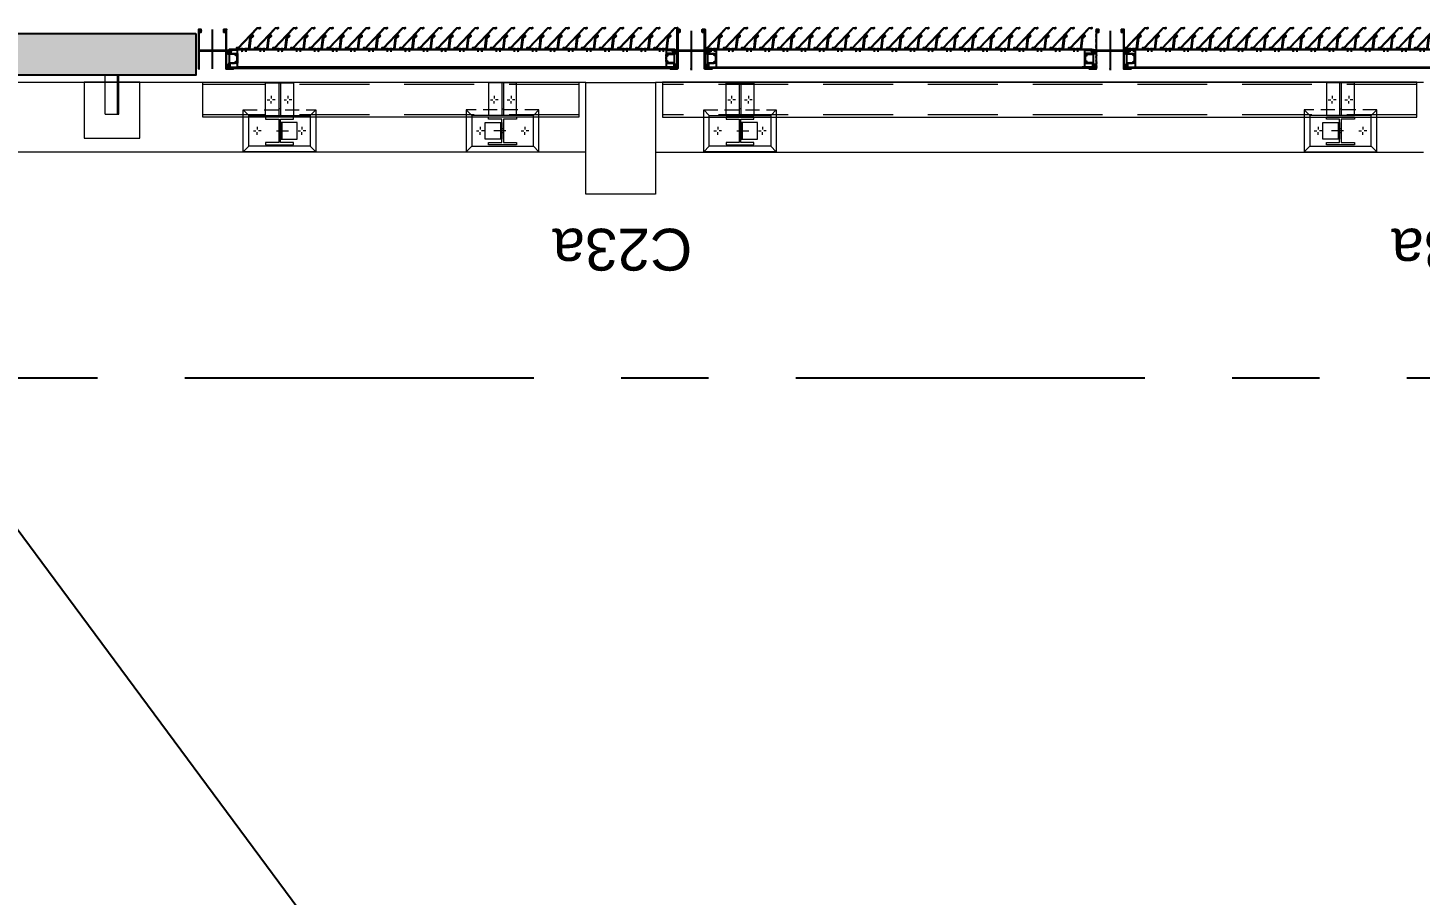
# Model space of a CAD drawing. Header units: millimetres. Extents: x 652937 to 1670132, y 1473552 to 2851037.
# Drawn here: x 767843 to 772828, y 1554859 to 1557965 of the extents above; entities that cross this region are included whole.
import ezdxf
from ezdxf.enums import TextEntityAlignment as Align

# ---------------------------------------------------------------- set-up
doc = ezdxf.new("R2010")
doc.units = ezdxf.units.MM
for name, pattern in [('CENTER', [50.8, 31.75, -6.35, 6.35, -6.35]), ('HIDDEN', [0.375, 0.25, -0.125]), ('TA_GL_005.00000', [13.75, 5, -1.25, 1.25, -1.25, 5]), ('XKITLINE00', [0]), ('XKITLINE02', [4, 2, -2])]:
    doc.linetypes.add(name, pattern=pattern)
for name, color, linetype in [('000 - 0_SYM_DWG_GRID-BUBBLE_MAIN_COLOR_1', 3, 'Continuous'), ('000 - 0_SYM_DWG_GRIDLINE_MAIN_COLOR_251', 251, 'Continuous'), ('000 - CONCRETE_COL_HATCH_', 251, 'Continuous'), ('000 - CONCRETE_COL_WIPEOUT_', 250, 'Continuous'), ('000 - CONCRETE_WALL_MAIN_COLOR_4', 4, 'Continuous'), ('000 - EXISTING_PRECAST_MAIN_COLOR_1', 1, 'Continuous'), ('010 - ASPG_ACCESSORIES_MAIN_COLOR_1', 1, 'Continuous'), ('010 - ASPG_EXTR_MAIN_COLOR_2', 2, 'Continuous'), ('010 - ASPG_FRAMING_CUT_COLOR_4', 4, 'Continuous'), ('010 - ASPG_FRAMING_HATCH_', 251, 'Continuous'), ('010 - ASPG_FRAMING_MAIN_COLOR_2', 2, 'Continuous'), ('010 - ASPG_FRAMING_SUB_COLOR_2', 1, 'Continuous'), ('010 - ASPG_FRAMING_WIPEOUT_', 250, 'Continuous'), ('BOLT & SCREW', 251, 'Continuous'), ('Center Line', 1, 'CENTER'), ('DIM', 1, 'Continuous')]:
    doc.layers.add(name, color=color, linetype=linetype)
for name, color, linetype, plot in [('010 - ASPG_EXTR_DEF_SUB', 250, 'Continuous', False), ('010 - ASPG_FASTERN_DEF_SUB', 250, 'Continuous', False), ('010 - ASPG_FRAMING_DEF_SUB', 250, 'Continuous', False)]:
    doc.layers.add(name, color=color, linetype=linetype, plot=plot)
for name, color, linetype, lineweight in [('12-GRID', 1, 'CENTER', 13), ('A-230-M_FLOOR', 2, 'Continuous', 25), ('A-WALL', 2, 'Continuous', 25), ('Bolt', 7, 'Continuous', 0), ('Part', 2, 'Continuous', 0), ('S-230-A-FLOOR', 2, 'Continuous', 9), ('SCREW', 8, 'Continuous', 5)]:
    doc.layers.add(name, color=color, linetype=linetype, lineweight=lineweight)
doc.styles.add('Arial', font='arial.ttf')
doc.styles.add('TA', font='', dxfattribs={"height": 4.5})
doc.styles.get('TA').set_extended_font_data('Cordia New')
pattern_1 = [(270, (1257419.24324, -520041.6224), (0.65495992507, -1.1344238721), [0.7562825814, -1.5125651628]), (30, (1257419.24324, -520041.6224), (0.65495992936, 1.1344238696), [0.7562825814, -1.5125651628]), (330, (1257419.24324, -520041.6224), (1.30991985442, -2.48e-09), [-1.5125651628, 0.7562825814])]
pattern_2 = [(315, (1257419.4929, -520021.6224), (1.3369313545, 1.3369313545), []), (45, (1257419.4929, -520021.6224), (-1.3369313545, 1.3369313545), [])]
pattern_3 = [(270, (1257419.4425, -520043.9224), (0.65495992507, -1.1344238721), [0.7562825814, -1.5125651628]), (30, (1257419.4425, -520043.9224), (0.65495992936, 1.1344238696), [0.7562825814, -1.5125651628]), (330, (1257419.4425, -520043.9224), (1.30991985442, -2.48e-09), [-1.5125651628, 0.7562825814])]
pattern_4 = [(315, (1257419.1929, -520023.9224), (1.3369313545, 1.3369313545), []), (45, (1257419.1929, -520023.9224), (-1.3369313545, 1.3369313545), [])]

# ---------------------------------------------------------------- blocks, each defined once
blk = doc.blocks.new('opening')
at = {"layer": 'A-230-M_FLOOR', "color": 15, "linetype": 'HIDDEN', "ltscale": 30}
blk.add_line((6.9598, 1.6996), (23.2147, 13.7349), dxfattribs=at)
blk = doc.blocks.new('3')
at = {"layer": 'Bolt', "color": 11, "linetype": 'XKITLINE00', "lineweight": 0}
for p, q in [((-192.89, 31.217), (-192.89, 31.171)), ((-193.448, 30.967), (-193.448, 30.921)), ((-193.448, 30.967), (-193.448, 30.921)), ((-192.96, 31.147), (-192.914, 31.147)), ((-192.89, 31.077), (-192.89, 31.124)), ((-192.82, 31.147), (-192.867, 31.147)), ((-193.518, 30.897), (-193.471, 30.897)), ((-193.518, 30.897), (-193.471, 30.897)), ((-193.448, 30.827), (-193.448, 30.874)), ((-193.448, 30.827), (-193.448, 30.874)), ((-193.448, 30.667), (-193.448, 30.621)), ((-193.448, 30.667), (-193.448, 30.621)), ((-193.378, 30.897), (-193.424, 30.897)), ((-193.378, 30.897), (-193.424, 30.897)), ((-193.518, 30.597), (-193.471, 30.597)), ((-193.518, 30.597), (-193.471, 30.597)), ((-193.448, 30.527), (-193.448, 30.574)), ((-193.448, 30.527), (-193.448, 30.574)), ((-193.378, 30.597), (-193.424, 30.597)), ((-193.378, 30.597), (-193.424, 30.597)), ((-192.89, 30.417), (-192.89, 30.371)), ((-192.96, 30.347), (-192.914, 30.347)), ((-192.89, 30.277), (-192.89, 30.324)), ((-192.82, 30.347), (-192.867, 30.347)), ((-192.89, 20.467), (-192.89, 20.421)), ((-193.448, 20.217), (-193.448, 20.171)), ((-193.448, 20.217), (-193.448, 20.171)), ((-192.96, 20.397), (-192.914, 20.397)), ((-192.89, 20.327), (-192.89, 20.374)), ((-192.82, 20.397), (-192.867, 20.397)), ((-193.518, 20.147), (-193.471, 20.147)), ((-193.518, 20.147), (-193.471, 20.147)), ((-193.448, 20.077), (-193.448, 20.124)), ((-193.448, 20.077), (-193.448, 20.124)), ((-193.378, 20.147), (-193.424, 20.147)), ((-193.378, 20.147), (-193.424, 20.147)), ((-193.518, 19.847), (-193.471, 19.847)), ((-193.518, 19.847), (-193.471, 19.847)), ((-193.448, 19.917), (-193.448, 19.871)), ((-193.448, 19.917), (-193.448, 19.871)), ((-193.448, 19.777), (-193.448, 19.824)), ((-193.448, 19.777), (-193.448, 19.824)), ((-193.378, 19.847), (-193.424, 19.847)), ((-193.378, 19.847), (-193.424, 19.847)), ((-192.96, 19.597), (-192.914, 19.597)), ((-192.89, 19.667), (-192.89, 19.621)), ((-192.89, 19.527), (-192.89, 19.574)), ((-192.82, 19.597), (-192.867, 19.597)), ((-192.89, 16.217), (-192.89, 16.171)), ((-193.448, 15.967), (-193.448, 15.921)), ((-193.448, 15.967), (-193.448, 15.921)), ((-192.96, 16.147), (-192.914, 16.147)), ((-192.89, 16.077), (-192.89, 16.124)), ((-192.82, 16.147), (-192.867, 16.147)), ((-193.518, 15.897), (-193.471, 15.897)), ((-193.518, 15.897), (-193.471, 15.897)), ((-193.448, 15.827), (-193.448, 15.874)), ((-193.448, 15.827), (-193.448, 15.874)), ((-193.378, 15.897), (-193.424, 15.897)), ((-193.378, 15.897), (-193.424, 15.897)), ((-193.518, 15.597), (-193.471, 15.597)), ((-193.518, 15.597), (-193.471, 15.597)), ((-193.448, 15.667), (-193.448, 15.621)), ((-193.448, 15.667), (-193.448, 15.621)), ((-193.448, 15.527), (-193.448, 15.574)), ((-193.448, 15.527), (-193.448, 15.574)), ((-193.378, 15.597), (-193.424, 15.597)), ((-193.378, 15.597), (-193.424, 15.597)), ((-192.96, 15.347), (-192.914, 15.347)), ((-192.89, 15.417), (-192.89, 15.371)), ((-192.89, 15.277), (-192.89, 15.324)), ((-192.82, 15.347), (-192.867, 15.347)), ((-192.89, 12.224), (-192.89, 12.177)), ((-193.448, 11.974), (-193.448, 11.927)), ((-193.448, 11.974), (-193.448, 11.927)), ((-192.96, 12.154), (-192.914, 12.154)), ((-192.89, 12.084), (-192.89, 12.13)), ((-192.82, 12.154), (-192.867, 12.154)), ((-193.518, 11.904), (-193.471, 11.904)), ((-193.518, 11.904), (-193.471, 11.904)), ((-193.448, 11.834), (-193.448, 11.88)), ((-193.448, 11.834), (-193.448, 11.88)), ((-193.378, 11.904), (-193.424, 11.904)), ((-193.378, 11.904), (-193.424, 11.904)), ((-193.518, 11.604), (-193.471, 11.604)), ((-193.518, 11.604), (-193.471, 11.604)), ((-193.448, 11.674), (-193.448, 11.627)), ((-193.448, 11.674), (-193.448, 11.627)), ((-193.448, 11.534), (-193.448, 11.58)), ((-193.448, 11.534), (-193.448, 11.58)), ((-193.378, 11.604), (-193.424, 11.604)), ((-193.378, 11.604), (-193.424, 11.604)), ((-192.96, 11.354), (-192.914, 11.354)), ((-192.89, 11.424), (-192.89, 11.377)), ((-192.89, 11.284), (-192.89, 11.33)), ((-192.82, 11.354), (-192.867, 11.354))]:
    blk.add_line(p, q, dxfattribs=at)
at = {"layer": 'Bolt', "color": 11, "linetype": 'XKITLINE02', "lineweight": 0}
for p, q in [((-192.988, 30.732), (-192.988, 30.707)), ((-192.925, 30.762), (-192.925, 30.732)), ((-192.89, 30.802), (-192.89, 30.587)), ((-192.855, 30.762), (-192.855, 30.732)), ((-192.793, 30.732), (-192.793, 30.707)), ((-192.988, 20.012), (-192.988, 20.037)), ((-192.925, 19.982), (-192.925, 20.012)), ((-192.89, 19.943), (-192.89, 20.157)), ((-192.855, 19.982), (-192.855, 20.012)), ((-192.793, 20.012), (-192.793, 20.037)), ((-192.988, 15.732), (-192.988, 15.707)), ((-192.925, 15.762), (-192.925, 15.732)), ((-192.89, 15.802), (-192.89, 15.587)), ((-192.855, 15.762), (-192.855, 15.732)), ((-192.793, 15.732), (-192.793, 15.707)), ((-192.988, 11.769), (-192.988, 11.794)), ((-192.925, 11.739), (-192.925, 11.769)), ((-192.89, 11.699), (-192.89, 11.914)), ((-192.855, 11.739), (-192.855, 11.769)), ((-192.793, 11.769), (-192.793, 11.794))]:
    blk.add_line(p, q, dxfattribs=at)
at = {"layer": 'Part', "color": 251, "linetype": 'HIDDEN', "lineweight": 0, "ltscale": 5}
for p, q in [((-193.722, 32.112), (-193.721, 18.612)), ((-193.177, 32.112), (-193.176, 18.612)), ((-193.722, 17.112), (-193.721, 10.379)), ((-193.177, 17.112), (-193.176, 10.379))]:
    blk.add_line(p, q, dxfattribs=at)
at = {"layer": 'Part', "color": 2, "linetype": 'HIDDEN', "lineweight": 0}
for p, q in [((-193.165, 31.297), (-193.265, 31.397)), ((-193.265, 30.097), (-193.165, 30.197)), ((-193.265, 20.647), (-193.165, 20.547)), ((-193.165, 19.447), (-193.265, 19.347)), ((-193.165, 16.297), (-193.265, 16.397)), ((-193.265, 15.097), (-193.165, 15.197)), ((-193.265, 12.404), (-193.165, 12.304)), ((-193.165, 11.204), (-193.265, 11.104))]:
    blk.add_line(p, q, dxfattribs=at)
at = {"layer": 'Part', "color": 2, "lineweight": 0}
for p, q in [((-192.515, 31.397), (-192.615, 31.297)), ((-193.04, 30.707), (-192.74, 30.707)), ((-192.615, 30.197), (-192.515, 30.097)), ((-192.615, 20.547), (-192.515, 20.647)), ((-193.04, 20.037), (-192.74, 20.037)), ((-192.515, 19.347), (-192.615, 19.447)), ((-192.515, 16.397), (-192.615, 16.297)), ((-193.04, 15.707), (-192.74, 15.707)), ((-192.615, 15.197), (-192.515, 15.097)), ((-192.615, 12.304), (-192.515, 12.404)), ((-193.04, 11.794), (-192.74, 11.794)), ((-192.515, 11.104), (-192.615, 11.204))]:
    blk.add_line(p, q, dxfattribs=at)
at = {"layer": 'Part', "color": 2, "linetype": 'XKITLINE02', "lineweight": 0}
for p, q in [((-193.748, 30.762), (-193.165, 30.762)), ((-193.748, 30.732), (-193.165, 30.732)), ((-193.748, 20.012), (-193.165, 20.012)), ((-193.748, 19.982), (-193.165, 19.982)), ((-193.748, 15.762), (-193.165, 15.762)), ((-193.748, 15.732), (-193.165, 15.732)), ((-193.748, 11.769), (-193.165, 11.769)), ((-193.748, 11.739), (-193.165, 11.739))]:
    blk.add_line(p, q, dxfattribs=at)
at = {"layer": 'Part', "color": 11, "linetype": 'XKITLINE02', "lineweight": 0}
for p, q in [((-193.283, 30.732), (-193.283, 30.762)), ((-193.04, 30.732), (-192.74, 30.732)), ((-193.283, 20.012), (-193.283, 19.982)), ((-193.04, 20.012), (-192.74, 20.012)), ((-193.283, 15.732), (-193.283, 15.762)), ((-193.04, 15.732), (-192.74, 15.732)), ((-193.283, 11.769), (-193.283, 11.739)), ((-193.04, 11.769), (-192.74, 11.769))]:
    blk.add_line(p, q, dxfattribs=at)
at = {"layer": 'Part', "color": 4, "lineweight": 0}
for points in [[(-193.136, 18.612), (-193.137, 32.112), (-193.762, 32.112), (-193.761, 18.612)], [(-193.761, 10.379), (-193.762, 17.112), (-193.137, 17.112), (-193.136, 10.379)]]:
    blk.add_lwpolyline(points, close=True, dxfattribs=at)
at = {"layer": 'Part', "color": 2, "linetype": 'HIDDEN', "lineweight": 0}
for points in [[(-193.137, 31.397), (-193.265, 31.397), (-193.265, 30.097), (-193.137, 30.097)], [(-193.137, 19.347), (-193.265, 19.347), (-193.265, 20.647), (-193.137, 20.647)], [(-193.137, 16.397), (-193.265, 16.397), (-193.265, 15.097), (-193.137, 15.097)], [(-193.137, 11.104), (-193.265, 11.104), (-193.265, 12.404), (-193.137, 12.404)]]:
    blk.add_lwpolyline(points, dxfattribs=at)
at = {"layer": 'Part', "color": 2, "lineweight": 0}
for points in [[(-193.165, 31.297), (-193.165, 30.197), (-192.615, 30.197), (-192.615, 31.297)], [(-192.68, 30.497), (-192.68, 30.732), (-193.1, 30.732), (-193.1, 30.497), (-193.14, 30.497), (-193.14, 30.997), (-193.1, 30.997), (-193.1, 30.762), (-192.68, 30.762), (-192.68, 30.997), (-192.64, 30.997), (-192.64, 30.497)], [(-193.165, 19.447), (-193.165, 20.547), (-192.615, 20.547), (-192.615, 19.447)], [(-192.68, 20.247), (-192.68, 20.012), (-193.1, 20.012), (-193.1, 20.247), (-193.14, 20.247), (-193.14, 19.747), (-193.1, 19.747), (-193.1, 19.982), (-192.68, 19.982), (-192.68, 19.747), (-192.64, 19.747), (-192.64, 20.247)], [(-193.165, 16.297), (-193.165, 15.197), (-192.615, 15.197), (-192.615, 16.297)], [(-192.68, 15.497), (-192.68, 15.732), (-193.1, 15.732), (-193.1, 15.497), (-193.14, 15.497), (-193.14, 15.997), (-193.1, 15.997), (-193.1, 15.762), (-192.68, 15.762), (-192.68, 15.997), (-192.64, 15.997), (-192.64, 15.497)], [(-193.165, 11.204), (-193.165, 12.304), (-192.615, 12.304), (-192.615, 11.204)], [(-192.68, 12.004), (-192.68, 11.769), (-193.1, 11.769), (-193.1, 12.004), (-193.14, 12.004), (-193.14, 11.504), (-193.1, 11.504), (-193.1, 11.739), (-192.68, 11.739), (-192.68, 11.504), (-192.64, 11.504), (-192.64, 12.004)]]:
    blk.add_lwpolyline(points, close=True, dxfattribs=at)
for points in [[(-193.137, 30.097), (-192.515, 30.097), (-192.515, 31.397), (-193.137, 31.397)], [(-192.74, 30.732), (-192.74, 30.432), (-193.04, 30.432), (-193.04, 30.732)], [(-193.137, 20.647), (-192.515, 20.647), (-192.515, 19.347), (-193.137, 19.347)], [(-192.74, 20.012), (-192.74, 20.312), (-193.04, 20.312), (-193.04, 20.012)], [(-193.137, 15.097), (-192.515, 15.097), (-192.515, 16.397), (-193.137, 16.397)], [(-192.74, 15.732), (-192.74, 15.432), (-193.04, 15.432), (-193.04, 15.732)], [(-193.137, 12.404), (-192.515, 12.404), (-192.515, 11.104), (-193.137, 11.104)], [(-192.74, 11.769), (-192.74, 12.069), (-193.04, 12.069), (-193.04, 11.769)]]:
    blk.add_lwpolyline(points, dxfattribs=at)
at = {"layer": 'Part', "color": 2, "linetype": 'XKITLINE02', "lineweight": 0}
for points in [[(-193.165, 30.997), (-193.748, 30.997), (-193.748, 30.497), (-193.165, 30.497)], [(-193.165, 19.747), (-193.748, 19.747), (-193.748, 20.247), (-193.165, 20.247)], [(-193.165, 15.997), (-193.748, 15.997), (-193.748, 15.497), (-193.165, 15.497)], [(-193.165, 11.504), (-193.748, 11.504), (-193.748, 12.004), (-193.165, 12.004)]]:
    blk.add_lwpolyline(points, dxfattribs=at)
blk = doc.blocks.new('*U9152')
at = {"layer": '000 - 0_SYM_DWG_GRIDLINE_MAIN_COLOR_251', "linetype": 'ByBlock', "ltscale": 5}
blk.add_line((30, 0), (-526.696, 0), dxfattribs=at)
at = {"style": 'TA', "flags": 1}
blk.add_attdef('LOCATION', (6, -6), '', height=4.5, rotation=270, dxfattribs=at)
at = {"layer": '000 - 0_SYM_DWG_GRID-BUBBLE_MAIN_COLOR_1', "style": 'Arial'}
blk.add_attdef('GRID-HEAD', text='', height=4, rotation=270, dxfattribs=at).set_placement((98.128, 0), align=Align.MIDDLE_CENTER)
blk = doc.blocks.new('W-1-PP18-ST_ENT3_REV02_20260413-040446_PP18_ENT_3_Y_DIMS')
at = {"layer": '000 - 0_SYM_DWG_GRIDLINE_MAIN_COLOR_251', "linetype": 'TA_GL_005.00000', "xscale": 50.00000000000004, "yscale": 50.00000000000004, "zscale": 50.00000000000004, "rotation": 180}
blk.add_blockref('*U9152', (-4084.8, -14640), dxfattribs=at)
blk = doc.blocks.new('*U8395')
blk.add_wipeout([(740, 75), (740, -75), (-740, -75), (-740, 75)]).dxf.layer = '000 - CONCRETE_COL_WIPEOUT_'
at = {"layer": '000 - CONCRETE_COL_HATCH_'}
h = blk.add_hatch(dxfattribs=at)
h.set_pattern_fill('AR-CONC', color=256, scale=0.05, style=0)
h.paths.add_polyline_path([(-740, -75), (-740, 75), (740, 75), (740, -75)])
at = {"layer": '000 - CONCRETE_WALL_MAIN_COLOR_4'}
blk.add_lwpolyline([(-740, -75), (-740, 75), (740, 75), (740, -75), (-740, -75)], close=True, dxfattribs=at)
blk = doc.blocks.new('W-1-PP18-ST_ENT3_REV02_20260413-050421_PP18_ENT3_MAIN_PLAN')
at = {"layer": '000 - EXISTING_PRECAST_MAIN_COLOR_1', "linetype": 'HIDDEN', "lineweight": 0, "ltscale": 8}
for p, q in [((6963.7, -15500), (6763.7, -15500)), ((6763.7, -15500), (6763.7, -15700)), ((6963.7, -15700), (6963.7, -15500)), ((6888.7, -15585), (6838.7, -15585)), ((6838.7, -15585), (6838.7, -15725)), ((6843.7, -15585), (6843.7, -15725)), ((6888.7, -15585), (6888.7, -15725)), ((6763.7, -15700), (6963.7, -15700)), ((6763.7, -15735), (6763.7, -15725)), ((6763.7, -15725), (6963.7, -15725)), ((6763.7, -15735), (6963.7, -15735)), ((6888.7, -15725), (6838.7, -15725)), ((6963.7, -15735), (6963.7, -15725))]:
    blk.add_line(p, q, dxfattribs=at)
at = {"layer": 'A-WALL', "color": 2, "lineweight": 13}
for points in [[(4917.4, -15450), (2167.2, -15450)], [(5167.1, -15449.9), (8202.6, -15449.1)]]:
    blk.add_lwpolyline(points, dxfattribs=at)
at = {"layer": 'A-WALL', "color": 253, "linetype": 'HIDDEN', "lineweight": 13, "ltscale": 8}
for points in [[(4917.4, -15700), (2167.4, -15700)], [(8202.5, -15699.9), (5167.4, -15700)]]:
    blk.add_lwpolyline(points, dxfattribs=at)
at = {"layer": 'Part', "color": 11, "linetype": 'HIDDEN', "lineweight": 0, "ltscale": 8}
blk.add_lwpolyline([(8043.7, -15875), (6563.7, -15875), (6563.7, -15725), (8043.7, -15725)], close=True, dxfattribs=at)
at = {"layer": 'S-230-A-FLOOR', "color": 5}
blk.add_lwpolyline([(4917.4, -15698.7), (4917.3, -15298.7), (5167.3, -15298.7), (5167.4, -15698.7)], close=True, dxfattribs=at)
at = {"color": 6}
blk.add_blockref('W-1-PP18-ST_ENT3_REV02_20260413-040446_PP18_ENT_3_Y_DIMS', (0, 0), dxfattribs=at)
at = {"color": 4, "xscale": 1000, "yscale": 1000, "zscale": 1000, "rotation": 90.00830806532032}
blk.add_blockref('opening', (9903.2, -22408.6), dxfattribs=at)
blk.add_blockref('*U8395', (7303.7, -15800))
at = {"layer": 'DIM', "color": 3, "char_height": 150, "attachment_point": 5, "rotation": 0.0083, "style": 'Arial', "bg_fill": 3, "box_fill_scale": 1.1, "bg_fill_color": 256, "bg_fill_true_color": 13158600, "bg_fill_transparency": 0}
for insert in [(2032.7, -15101.4), (5036.3, -15101.4)]:
    blk.add_mtext('\\A1;C23a', dxfattribs=dict(at, insert=insert))
at = {"xscale": 200.000000000001, "yscale": 200.000000000001, "zscale": 200.000000000001, "rotation": 90}
blk.add_blockref('3', (8614.4, 23052.3), dxfattribs=at)
blk = doc.blocks.new('*U9351')
at = {"layer": '12-GRID', "color": 8, "linetype": 'CENTER'}
for p, q in [((0, -6.2), (0, 2.2)), ((-4.2, -2), (4.2, -2))]:
    blk.add_line(p, q, dxfattribs=at)
at = {"layer": 'BOLT & SCREW'}
for p, q in [((-0.6, -1.8), (-1.8, -1.6)), ((-0.6, -2.2), (-1.8, -2.4)), ((-0.5, -1.8), (-0.9, -1.6)), ((-0.5, -2.2), (-0.9, -2.4)), ((-0.2, -1.4), (-0.4, -0.2)), ((-0.2, -1.5), (-0.4, -1.1)), ((-0.2, -2.5), (-0.4, -2.9)), ((-0.2, -2.6), (-0.4, -3.8)), ((0.2, -1.4), (0.4, -0.2)), ((0.2, -1.5), (0.4, -1.1)), ((0.4, -2.9), (0.2, -2.5)), ((0.2, -2.6), (0.4, -3.8)), ((0.5, -1.8), (0.9, -1.6)), ((0.5, -2.2), (0.9, -2.4)), ((0.6, -1.8), (1.8, -1.6)), ((0.6, -2.2), (1.8, -2.4))]:
    blk.add_line(p, q, dxfattribs=at)
for points in [[(-1.8, -1.6), (-0.9, -1.6, 0.414214), (-0.4, -1.1), (-0.4, -0.2), (0.4, -0.2), (0.4, -1.1, 0.414214), (0.9, -1.6), (1.8, -1.6), (1.8, -2.4), (0.9, -2.4, 0.414214), (0.4, -2.9), (0.4, -3.8), (-0.4, -3.8), (-0.4, -2.9, 0.414214), (-0.9, -2.4), (-1.8, -2.4)], [(0.2, -2.5, -0.414214), (0.5, -2.2), (0.6, -2.2), (0.6, -1.8), (0.5, -1.8, -0.414214), (0.2, -1.5), (0.2, -1.4), (-0.2, -1.4), (-0.2, -1.5, -0.414214), (-0.5, -1.8), (-0.6, -1.8), (-0.6, -2.2), (-0.5, -2.2, -0.414214), (-0.2, -2.5), (-0.2, -2.6), (0.2, -2.6)]]:
    blk.add_lwpolyline(points, format="xyb", close=True, dxfattribs=at)
blk.add_circle((0, -2), 3.5, dxfattribs=at)
blk = doc.blocks.new('000_ASPG_TYP_FILES_20260218-010703_FRAME_EXTR_')
at = {"layer": '010 - ASPG_FRAMING_HATCH_'}
h = blk.add_hatch(dxfattribs=at)
h.set_pattern_fill('ANSI32', color=256, scale=0.1, angle=180)
edge = h.paths.add_edge_path()
edge.add_line((2, 16), (2, 2))
edge.add_line((2, 2), (39.7, 2))
edge.add_arc((39.7, 1.7), 0.3, 0, 90, ccw=False)
edge.add_line((40, 1.7), (40, 0.3))
edge.add_arc((39.7, 0.3), 0.3, -90, 0, ccw=False)
edge.add_line((39.7, 0), (0.3, 0))
edge.add_arc((0.3, 0.3), 0.3, 180, 270, ccw=False)
edge.add_line((0, 0.3), (0, 17.7))
edge.add_arc((0.3, 17.7), 0.3, 90, 180, ccw=False)
edge.add_line((0.3, 18), (22.6, 18))
edge.add_arc((22.6, 18.5), 0.5, 270, 380.2095)
edge.add_arc((26.2, 19.8), 3.35, 182.0638, 200.2095, ccw=False)
edge.add_arc((23.6, 19.7), 0.76, 2.0638, 182.0638, ccw=False)
edge.add_arc((26.2, 19.8), 1.83, 182.0638, 447.9362)
edge.add_arc((26.3, 22.4), 0.76, 87.9362, 267.9362, ccw=False)
edge.add_arc((26.2, 19.8), 3.35, 69.7905, 87.9362, ccw=False)
edge.add_arc((27.5, 23.4), 0.5, 249.7905, 360)
edge.add_line((28, 23.4), (28, 26.7))
edge.add_line((28, 26.7), (28.5, 27.2))
edge.add_line((28.5, 27.2), (28, 27.7))
edge.add_line((28, 27.7), (28, 38.6))
edge.add_line((28, 38.6), (28.5, 39.1))
edge.add_line((28.5, 39.1), (28, 39.6))
edge.add_line((28, 39.6), (28, 42.9))
edge.add_arc((27.5, 42.9), 0.5, 0, 110.2095)
edge.add_arc((26.2, 46.5), 3.35, 272.0638, 290.2095, ccw=False)
edge.add_arc((26.3, 43.9), 0.76, 92.0638, 272.0638, ccw=False)
edge.add_arc((26.2, 46.5), 1.83, 272.0638, 537.9362)
edge.add_arc((23.6, 46.6), 0.76, 177.9362, 357.9362, ccw=False)
edge.add_arc((26.2, 46.5), 3.35, 159.7905, 177.9362, ccw=False)
edge.add_arc((22.6, 47.8), 0.5, 339.7905, 450)
edge.add_line((22.6, 48.3), (0.3, 48.3))
edge.add_arc((0.3, 48.6), 0.3, 180, 270, ccw=False)
edge.add_line((0, 48.6), (0, 60))
edge.add_arc((0.3, 60), 0.3, 90, 180, ccw=False)
edge.add_line((0.3, 60.3), (5, 60.3))
edge.add_line((5, 60.3), (5, 65))
edge.add_arc((5.3, 65), 0.3, 90, 180, ccw=False)
edge.add_line((5.3, 65.3), (30, 65.3))
edge.add_line((30, 65.3), (30, 63.6))
edge.add_arc((29.7, 63.6), 0.3, -90, 0, ccw=False)
edge.add_line((29.7, 63.3), (7.3, 63.3))
edge.add_arc((7.3, 63), 0.3, 90, 180)
edge.add_line((7, 63), (7, 58.3))
edge.add_line((7, 58.3), (2.3, 58.3))
edge.add_arc((2.3, 58), 0.3, 90, 180)
edge.add_line((2, 58), (2, 50.6))
edge.add_arc((2.3, 50.6), 0.3, 180, 270)
edge.add_line((2.3, 50.3), (29.7, 50.3))
edge.add_arc((29.7, 50), 0.3, 0, 90, ccw=False)
edge.add_line((30, 50), (30, 26.7))
edge.add_line((30, 26.7), (30, 16.3))
edge.add_arc((29.7, 16.3), 0.3, -90, 0, ccw=False)
edge.add_line((29.7, 16), (2, 16))
at = {"layer": '010 - ASPG_FRAMING_CUT_COLOR_4'}
blk.add_lwpolyline([(2, 16), (2, 2), (39.7, 2, -0.414214), (40, 1.7), (40, 0.3, -0.414214), (39.7, 0), (0.3, 0, -0.414214), (0, 0.3), (0, 17.7, -0.414214), (0.3, 18), (22.6, 18, 0.52173), (23, 18.7, -0.079342), (22.8, 19.7, -1), (24.3, 19.8, 2.296346), (26.2, 21.7, -1), (26.3, 23.2, -0.079342), (27.3, 23, 0.52173), (28, 23.4), (28, 26.7), (28.5, 27.2), (28, 27.7), (28, 38.6), (28.5, 39.1), (28, 39.6), (28, 42.9, 0.52173), (27.3, 43.3, -0.079342), (26.3, 43.1, -1), (26.2, 44.6, 2.296346), (24.3, 46.5, -1), (22.8, 46.6, -0.079342), (23, 47.6, 0.52173), (22.6, 48.3), (0.3, 48.3, -0.414214), (0, 48.6), (0, 60, -0.414214), (0.3, 60.3), (5, 60.3), (5, 65, -0.414214), (5.3, 65.3), (30, 65.3), (30, 63.6, -0.414214), (29.7, 63.3), (7.3, 63.3, 0.414214), (7, 63), (7, 58.3), (2.3, 58.3, 0.414214), (2, 58), (2, 50.6, 0.414214), (2.3, 50.3), (29.7, 50.3, -0.414214), (30, 50), (30, 26.7), (30, 16.3, -0.414214), (29.7, 16)], format="xyb", close=True, dxfattribs=at)
for p in [(26.2, 48.5), (26.2, 21.8)]:
    blk.add_blockref('*U9351', p)
blk = doc.blocks.new('*U9353')
at = {"layer": '010 - ASPG_FRAMING_HATCH_', "transparency": 33554585}
h = blk.add_hatch(dxfattribs=at)
h.set_pattern_fill('ANSI32', color=256, scale=0.25)
edge = h.paths.add_edge_path()
edge.add_line((2, -50), (2, -75))
edge.add_line((2, -75), (0, -75))
edge.add_line((0, -75), (0, -49))
edge.add_arc((1, -49), 1, 90, 180, ccw=False)
edge.add_line((1, -48), (63, -48))
edge.add_arc((63, -47), 1, 270, 360)
edge.add_line((64, -47), (64, 47))
edge.add_arc((63, 47), 1, 0, 90)
edge.add_line((63, 48), (1, 48))
edge.add_arc((1, 49), 1, 180, 270, ccw=False)
edge.add_line((0, 49), (0, 75))
edge.add_line((0, 75), (2, 75))
edge.add_line((2, 75), (2, 50))
edge.add_line((2, 50), (141, 50))
edge.add_line((141, 50), (141, 41))
edge.add_arc((140, 41), 1, 270, 360, ccw=False)
edge.add_line((140, 40), (132, 40))
edge.add_arc((132, 41), 1, 180, 270, ccw=False)
edge.add_line((131, 41), (131, 47))
edge.add_arc((130, 47), 1, 0, 90)
edge.add_line((130, 48), (67, 48))
edge.add_arc((67, 47), 1, 90, 180)
edge.add_line((66, 47), (66, -47))
edge.add_arc((67, -47), 1, 180, 270)
edge.add_line((67, -48), (130, -48))
edge.add_arc((130, -47), 1, 270, 360)
edge.add_line((131, -47), (131, -41))
edge.add_arc((132, -41), 1, 90, 180, ccw=False)
edge.add_line((132, -40), (140, -40))
edge.add_arc((140, -41), 1, 0, 90, ccw=False)
edge.add_line((141, -41), (141, -50))
edge.add_line((141, -50), (2, -50))
h.paths.add_polyline_path([(139, 48), (139, 42), (133, 42), (133, 48)], flags=16)
h.paths.add_polyline_path([(139, -48), (139, -42), (133, -42), (133, -48)], flags=16)
at = {"layer": '010 - ASPG_FRAMING_HATCH_'}
h = blk.add_hatch(dxfattribs=at)
h.set_pattern_fill('ANSI37', color=256, scale=0.595498, angle=-90)
h.set_pattern_definition(pattern_4)
edge = h.paths.add_edge_path()
edge.add_ellipse((11.5, 55), major_axis=(0, -5), ratio=0.644482, start_angle=180, end_angle=360, ccw=False)
edge.add_line((11.5, 60), (2, 60))
edge.add_arc((-7.9, 55), 11.1, -26.7963, 26.7963, ccw=False)
edge.add_line((2, 50), (11.5, 50))
h = blk.add_hatch(dxfattribs=at)
h.set_pattern_fill('HONEY', color=256, scale=0.238199, angle=-90)
h.set_pattern_definition(pattern_3)
edge = h.paths.add_edge_path()
edge.add_ellipse((11.8, 55), major_axis=(0, -5), ratio=0.644482, start_angle=0, end_angle=360, ccw=False)
h = blk.add_hatch(dxfattribs=at)
h.set_pattern_fill('HONEY', color=256, scale=0.238199, angle=-90)
h.set_pattern_definition(pattern_1)
edge = h.paths.add_edge_path()
edge.add_ellipse((57.5, 55), major_axis=(0, -5), ratio=0.644482, start_angle=0, end_angle=360)
h = blk.add_hatch(dxfattribs=at)
h.set_pattern_fill('ANSI37', color=256, scale=0.595498, angle=-90)
h.set_pattern_definition(pattern_2)
edge = h.paths.add_edge_path()
edge.add_ellipse((57.8, 55), major_axis=(0, -5), ratio=0.644482, start_angle=0, end_angle=180)
edge.add_line((57.8, 60), (62, 60))
edge.add_arc((62, 60.3), 0.3, -90, 0)
edge.add_line((62.3, 60.3), (62.3, 61))
edge.add_line((62.3, 61), (61.8, 61.5))
edge.add_line((61.8, 61.5), (62.3, 62))
edge.add_line((62.3, 62), (61.8, 62.5))
edge.add_line((61.8, 62.5), (62.3, 63))
edge.add_line((62.3, 63), (61.8, 63.5))
edge.add_line((61.8, 63.5), (62.3, 64))
edge.add_line((62.3, 64), (62.3, 65))
edge.add_line((62.3, 65), (63.3, 65))
edge.add_line((63.3, 65), (63.8, 65.5))
edge.add_line((63.8, 65.5), (64.3, 65))
edge.add_line((64.3, 65), (64.8, 65.5))
edge.add_line((64.8, 65.5), (65.3, 65))
edge.add_line((65.3, 65), (65.8, 65.5))
edge.add_line((65.8, 65.5), (66.3, 65))
edge.add_line((66.3, 65), (67, 65))
edge.add_arc((67, 65.3), 0.3, -90, 0)
edge.add_line((67.3, 65.3), (67.3, 60))
edge.add_arc((77.2, 55), 11.1, 153.2037, 206.7963)
edge.add_line((67.3, 50), (57.8, 50))
h = blk.add_hatch(dxfattribs=at)
h.set_pattern_fill('ANSI37', color=256, scale=0.595498, angle=-90)
h.set_pattern_definition(pattern_4)
edge = h.paths.add_edge_path()
edge.add_ellipse((11.5, -55), major_axis=(0, 5), ratio=0.644482, start_angle=0, end_angle=180)
edge.add_line((11.5, -60), (2, -60))
edge.add_arc((-7.9, -55), 11.1, 333.2037, 386.7963)
edge.add_line((2, -50), (11.5, -50))
h = blk.add_hatch(dxfattribs=at)
h.set_pattern_fill('HONEY', color=256, scale=0.238199, angle=-90)
h.set_pattern_definition(pattern_3)
edge = h.paths.add_edge_path()
edge.add_ellipse((11.8, -55), major_axis=(0, 5), ratio=0.644482, start_angle=0, end_angle=360)
h = blk.add_hatch(dxfattribs=at)
h.set_pattern_fill('HONEY', color=256, scale=0.238199, angle=-90)
h.set_pattern_definition(pattern_1)
edge = h.paths.add_edge_path()
edge.add_ellipse((57.5, -55), major_axis=(0, 5), ratio=0.644482, start_angle=0, end_angle=360, ccw=False)
h = blk.add_hatch(dxfattribs=at)
h.set_pattern_fill('ANSI37', color=256, scale=0.595498, angle=-90)
h.set_pattern_definition(pattern_2)
edge = h.paths.add_edge_path()
edge.add_ellipse((57.8, -55), major_axis=(0, 5), ratio=0.644482, start_angle=180, end_angle=360, ccw=False)
edge.add_line((57.8, -60), (62, -60))
edge.add_arc((62, -60.3), 0.3, 360, 450, ccw=False)
edge.add_line((62.3, -60.3), (62.3, -61))
edge.add_line((62.3, -61), (61.8, -61.5))
edge.add_line((61.8, -61.5), (62.3, -62))
edge.add_line((62.3, -62), (61.8, -62.5))
edge.add_line((61.8, -62.5), (62.3, -63))
edge.add_line((62.3, -63), (61.8, -63.5))
edge.add_line((61.8, -63.5), (62.3, -64))
edge.add_line((62.3, -64), (62.3, -65))
edge.add_line((62.3, -65), (63.3, -65))
edge.add_line((63.3, -65), (63.8, -65.5))
edge.add_line((63.8, -65.5), (64.3, -65))
edge.add_line((64.3, -65), (64.8, -65.5))
edge.add_line((64.8, -65.5), (65.3, -65))
edge.add_line((65.3, -65), (65.8, -65.5))
edge.add_line((65.8, -65.5), (66.3, -65))
edge.add_line((66.3, -65), (67, -65))
edge.add_arc((67, -65.3), 0.3, 360, 450, ccw=False)
edge.add_line((67.3, -65.3), (67.3, -60))
edge.add_arc((77.2, -55), 11.1, 153.2037, 206.7963, ccw=False)
edge.add_line((67.3, -50), (57.8, -50))
at = {"layer": '010 - ASPG_FASTERN_DEF_SUB'}
blk.add_point((0, 0), dxfattribs=at)
at = {"layer": '010 - ASPG_FRAMING_CUT_COLOR_4'}
blk.add_lwpolyline([(2, -50), (2, -75), (0, -75), (0, -49, -0.414214), (1, -48), (63, -48, 0.414214), (64, -47), (64, 47, 0.414214), (63, 48), (1, 48, -0.414214), (0, 49), (0, 75), (2, 75), (2, 50), (141, 50), (141, 41, -0.414214), (140, 40), (132, 40, -0.414214), (131, 41), (131, 47, 0.414214), (130, 48), (67, 48, 0.414214), (66, 47), (66, -47, 0.414214), (67, -48), (130, -48, 0.414214), (131, -47), (131, -41, -0.414214), (132, -40), (140, -40, -0.414214), (141, -41), (141, -50)], format="xyb", close=True, dxfattribs=at)
for points in [[(139, 48), (139, 42), (133, 42), (133, 48)], [(139, -48), (139, -42), (133, -42), (133, -48)]]:
    blk.add_lwpolyline(points, close=True, dxfattribs=at)
at = {"layer": '010 - ASPG_FRAMING_DEF_SUB', "transparency": 33554508}
blk.add_line((136.5, 0), (-4.5, 0), dxfattribs=at)
at = {"layer": '010 - ASPG_FRAMING_DEF_SUB', "transparency": 33554457}
for points in [[(2, 50), (15, 50), (15, 60), (2, 60)], [(54.3, 50), (67.3, 50), (67.3, 65.5), (54.3, 65.5)], [(2, -50), (15, -50), (15, -60), (2, -60)], [(54.3, -50), (67.3, -50), (67.3, -65.5), (54.3, -65.5)]]:
    blk.add_lwpolyline(points, close=True, dxfattribs=at)
at = {"layer": '010 - ASPG_FRAMING_SUB_COLOR_2'}
for points in [[(11.8, 50), (2, 50, 0.238199), (2, 60), (11.8, 60)], [(57.5, 50), (67.3, 50, -0.238199), (67.3, 60), (67.3, 65.3, -0.414214), (67, 65), (66.3, 65), (65.8, 65.5), (65.3, 65), (64.8, 65.5), (64.3, 65), (63.8, 65.5), (63.3, 65), (62.3, 65), (62.3, 64), (61.8, 63.5), (62.3, 63), (61.8, 62.5), (62.3, 62), (61.8, 61.5), (62.3, 61), (62.3, 60.3, -0.414214), (62, 60), (57.5, 60)], [(11.8, -50), (2, -50, -0.238199), (2, -60), (11.8, -60)], [(57.5, -50), (67.3, -50, 0.238199), (67.3, -60), (67.3, -65.3, 0.414214), (67, -65), (66.3, -65), (65.8, -65.5), (65.3, -65), (64.8, -65.5), (64.3, -65), (63.8, -65.5), (63.3, -65), (62.3, -65), (62.3, -64), (61.8, -63.5), (62.3, -63), (61.8, -62.5), (62.3, -62), (61.8, -61.5), (62.3, -61), (62.3, -60.3, 0.414214), (62, -60), (57.5, -60)]]:
    blk.add_lwpolyline(points, format="xyb", dxfattribs=at)
at = {"layer": '010 - ASPG_FRAMING_SUB_COLOR_2', "extrusion": (0, 0, -1)}
for centre, major_axis in [((11.8, 55), (0, -5)), ((57.5, -55), (0, 5))]:
    blk.add_ellipse(centre, major_axis=major_axis, ratio=0.644482, dxfattribs=at)
at = {"layer": '010 - ASPG_FRAMING_SUB_COLOR_2'}
for centre, major_axis in [((57.5, 55), (0, -5)), ((11.8, -55), (0, 5))]:
    blk.add_ellipse(centre, major_axis=major_axis, ratio=0.644482, dxfattribs=at)
blk = doc.blocks.new('PZG35-9D5')
at = {"layer": 'Center Line'}
blk.add_line((0, 3.7), (0, -10.5), dxfattribs=at)
at = {"layer": 'SCREW', "color": 8}
for p, q in [((-1.4, 0), (-1.4, -1.1)), ((1.4, 0), (1.4, -0.6)), ((-1.9, -1.4), (1.9, -0.9)), ((-1.9, -1.4), (-1.4, -1.1)), ((-1.9, -1.4), (-1.4, -1.7)), ((-1.9, -2.7), (1.9, -2.2)), ((-1.9, -2.7), (-1.4, -2.4)), ((-1.9, -2.7), (-1.4, -3)), ((-1.9, -4), (-1.4, -3.7)), ((-1.9, -4), (-1, -3.9)), ((-1.9, -4), (-1.4, -4.3)), ((-1.4, -1.1), (1.4, -0.6)), ((-1.4, -1.7), (1.4, -1.2)), ((-1.4, -1.7), (-1.4, -2.4)), ((-1.4, -2.4), (1.4, -1.9)), ((-1.4, -3), (1.4, -2.5)), ((-1.4, -3), (-1.4, -3.7)), ((-1.4, -3.7), (-0.8, -3.6)), ((-1.4, -4.3), (-1.4, -8.1)), ((-1.4, -4.3), (-1.2, -4.3)), ((0, -9.5), (-1.4, -8.1)), ((0, -9.5), (1.4, -8.1)), ((0.6, -3.3), (1.4, -3.2)), ((0.7, -3.7), (1.9, -3.5)), ((0.7, -3.9), (1.4, -3.8)), ((0.7, -4.6), (1.4, -4.5)), ((0.7, -5), (1.9, -4.8)), ((0.7, -5.2), (1.4, -5.1)), ((1.9, -0.9), (1.4, -0.6)), ((1.9, -0.9), (1.4, -1.2)), ((1.4, -1.2), (1.4, -1.9)), ((1.9, -2.2), (1.4, -1.9)), ((1.9, -2.2), (1.4, -2.5)), ((1.4, -2.5), (1.4, -3.2)), ((1.9, -3.5), (1.4, -3.2)), ((1.9, -3.5), (1.4, -3.8)), ((1.4, -3.8), (1.4, -4.5)), ((1.9, -4.8), (1.4, -4.5)), ((1.9, -4.8), (1.4, -5.1)), ((1.4, -5.1), (1.4, -8.1))]:
    blk.add_line(p, q, dxfattribs=at)
blk.add_lwpolyline([(0, -9.5), (0.7, -5.2), (0.7, -3.6, 0.417657), (0.4, -3.3, 0.108102), (-0.8, -3.6), (-1.4, -4.7)], format="xyb", dxfattribs=at)
blk = doc.blocks.new('*U9352')
at = {"layer": 'SCREW', "color": 6}
blk.add_lwpolyline([(3, 1.8, 0.09906), (0.8, 2.5), (0.8, 2.3), (-0.8, 2.3), (-0.8, 2.5, 0.09906), (-3, 1.8, 0.266588), (-3.5, 1), (-3.5, 0.2, 0.414214), (-3.3, 0), (3.3, 0, 0.414214), (3.5, 0.2), (3.5, 1, 0.266588)], format="xyb", close=True, dxfattribs=at)
at = {"layer": 'SCREW'}
blk.add_blockref('PZG35-9D5', (0, 0), dxfattribs=at)
blk = doc.blocks.new('*U9355')
blk.add_point((0, 0))
at = {"layer": '010 - ASPG_ACCESSORIES_MAIN_COLOR_1'}
blk.add_lwpolyline([(-39.7, -0.6, 0.414214), (-40, -0.9), (-40, -7.4, 0.57735), (-39.7, -7.6), (-36.6, -5.8, 0.767327), (-36.8, -5.3), (-37.9, -5.3, -0.414214), (-38.2, -5), (-38.2, -2.8, -0.414214), (-38, -2.6), (-32.2, -2.6, -0.388879), (-32, -2.8), (-31.8, -4.3, 0.388879), (-31.3, -4.8), (-30.3, -4.8, 0.414214), (-30, -4.5), (-30, -2.9, -0.414214), (-29.7, -2.6), (0.4, -2.6, -0.378969), (3.4, -5.2), (8, -42.5, 0.446593), (11.6, -45.1, -0.489802), (16.1, -48.7), (16.1, -49.4, -0.18248), (15.8, -50, -0.267949), (15.3, -50.2, 1.122115), (15.1, -52.3, 0.405004), (18.1, -49.4), (18.1, -48.7, 0.489805), (11.2, -43.1, -0.446597), (9.9, -42.3), (4.9, -0.8, 0.364176), (4.6, -0.6)], format="xyb", close=True, dxfattribs=at)
at = {"layer": '010 - ASPG_EXTR_DEF_SUB'}
for p in [(-40, -0.5), (43.4, -76.9), (43.4, -77.5)]:
    blk.add_point(p, dxfattribs=at)
at = {"layer": '010 - ASPG_EXTR_MAIN_COLOR_2'}
blk.add_lwpolyline([(11.4, -48.2), (11.5, -47.4), (12.2, -47.6), (12.3, -46.8, -0.535538), (14.2, -49.2, 0.991572), (15.7, -49.6, 1.157025), (8.8, -48.8, -0.688558), (8.3, -49), (-17.1, -22.2), (-32.3, -6.1), (-32.3, -2.9, 0.414312), (-32.6, -2.6), (-37.5, -2.6, 0.414116), (-37.8, -2.9), (-37.8, -4.3, 0.414214), (-37.5, -4.6), (-36, -4.6, -0.205895), (-35.8, -4.7), (33.2, -77.5), (43.1, -77.5, 0.668179), (43.4, -77), (40.5, -74.2, 0.668179), (40, -74.4), (40, -76), (33.9, -76), (11.9, -52.8, -0.558354), (12.1, -52, 0.766275), (12, -50.4, -0.438583), (10.7, -48.1)], format="xyb", close=True, dxfattribs=at)
at = {"layer": 'SCREW', "rotation": 180}
for p in [(-21.6, -2.5), (-8.2, -2.5)]:
    blk.add_blockref('*U9352', p, dxfattribs=at)
blk = doc.blocks.new('*U6186')
blk.add_wipeout([(1440, 4), (60, 4), (60, 69.3), (1440, 69.3)]).dxf.layer = '010 - ASPG_FRAMING_WIPEOUT_'
at = {"color": 1}
blk.add_point((60, 69.5), dxfattribs=at)
at = {"layer": '010 - ASPG_FRAMING_MAIN_COLOR_2'}
blk.add_lwpolyline([(1410, 69.3), (90, 69.3), (90, 6), (1410, 6)], close=True, dxfattribs=at)
at = {"layer": '010 - ASPG_FRAMING_SUB_COLOR_2'}
for points in [[(1440, 4), (60, 4), (60, 69.3), (1440, 69.3)], [(60, 2), (60, 4), (1440, 4), (1440, 2)]]:
    blk.add_lwpolyline(points, close=True, dxfattribs=at)
at = {"transparency": 33554559, "xscale": -1, "rotation": 270}
for p in [(0, 0), (1500, 0)]:
    blk.add_blockref('*U9353', p, dxfattribs=at)
at = {"color": 1, "xscale": -1, "rotation": 180}
for p in [(91.8, 69.3), (156.8, 69.3), (221.8, 69.3), (286.8, 69.3), (351.8, 69.3), (416.8, 69.3), (481.8, 69.3), (546.8, 69.3), (611.8, 69.3), (676.8, 69.3), (741.8, 69.3), (806.8, 69.3), (871.8, 69.3), (936.8, 69.3), (1001.8, 69.3), (1066.8, 69.3), (1131.8, 69.3), (1196.8, 69.3), (1261.8, 69.3), (1326.8, 69.3), (1391.8, 69.3)]:
    blk.add_blockref('*U9355', p, dxfattribs=at)
blk.add_blockref('000_ASPG_TYP_FILES_20260218-010703_FRAME_EXTR_', (60, 4))
at = {"xscale": -1}
blk.add_blockref('000_ASPG_TYP_FILES_20260218-010703_FRAME_EXTR_', (1440, 4), dxfattribs=at)
blk = doc.blocks.new('000_ASPG_TYP_FILES_FRAMING_EXTR_BREAKLINE_TYPE_2')
at = {"layer": '010 - ASPG_FRAMING_HATCH_', "transparency": 33554585}
h = blk.add_hatch(dxfattribs=at)
h.set_pattern_fill('ANSI32', color=256, scale=0.25)
h.paths.add_polyline_path([(131, 91, 0.414214), (132, 90), (140, 90, 0.414214), (141, 91), (141, 100), (2, 100), (2, 125), (0, 125), (0, 99, 0.414214), (1, 98), (63, 98, -0.414214), (64, 97), (64, 3, -0.414214), (63, 2), (0, 2), (0, 0), (141, 0), (141, 9, 0.414214), (140, 10), (132, 10, 0.414214), (131, 9), (131, 3, -0.414214), (130, 2), (67, 2, -0.414214), (66, 3), (66, 97, -0.414214), (67, 98), (130, 98, -0.414214), (131, 97)])
h.paths.add_polyline_path([(133, 92), (133, 98), (139, 98), (139, 92)], flags=16)
h.paths.add_polyline_path([(133, 8), (139, 8), (139, 2), (133, 2)], flags=16)
at = {"layer": '010 - ASPG_FRAMING_HATCH_'}
h = blk.add_hatch(dxfattribs=at)
h.set_pattern_fill('ANSI37', color=256, scale=0.595498, angle=-90)
h.set_pattern_definition([(315, (1257419.1929, -519973.9224), (1.3369313545, 1.3369313545), []), (45, (1257419.1929, -519973.9224), (-1.3369313545, 1.3369313545), [])])
edge = h.paths.add_edge_path()
edge.add_ellipse((11.5, 105), major_axis=(0, -5), ratio=0.644482, start_angle=180, end_angle=360, ccw=False)
edge.add_line((11.5, 110), (2, 110))
edge.add_arc((-7.9, 105), 11.1, -26.7963, 26.7963, ccw=False)
edge.add_line((2, 100), (11.5, 100))
h = blk.add_hatch(dxfattribs=at)
h.set_pattern_fill('HONEY', color=256, scale=0.238199, angle=-90)
h.set_pattern_definition([(270, (1257419.4425, -519993.9224), (0.65495992507, -1.1344238721), [0.7562825814, -1.5125651628]), (30, (1257419.4425, -519993.9224), (0.65495992936, 1.1344238696), [0.7562825814, -1.5125651628]), (330, (1257419.4425, -519993.9224), (1.30991985442, -2.48e-09), [-1.5125651628, 0.7562825814])])
edge = h.paths.add_edge_path()
edge.add_ellipse((11.8, 105), major_axis=(0, -5), ratio=0.644482, start_angle=0, end_angle=360, ccw=False)
h = blk.add_hatch(dxfattribs=at)
h.set_pattern_fill('HONEY', color=256, scale=0.238199, angle=-90)
h.set_pattern_definition([(270, (1257419.24324, -519991.6224), (0.65495992507, -1.1344238721), [0.7562825814, -1.5125651628]), (30, (1257419.24324, -519991.6224), (0.65495992936, 1.1344238696), [0.7562825814, -1.5125651628]), (330, (1257419.24324, -519991.6224), (1.30991985442, -2.48e-09), [-1.5125651628, 0.7562825814])])
edge = h.paths.add_edge_path()
edge.add_ellipse((57.5, 105), major_axis=(0, -5), ratio=0.644482, start_angle=0, end_angle=360)
h = blk.add_hatch(dxfattribs=at)
h.set_pattern_fill('ANSI37', color=256, scale=0.595498, angle=-90)
h.set_pattern_definition([(315, (1257419.4929, -519971.6224), (1.3369313545, 1.3369313545), []), (45, (1257419.4929, -519971.6224), (-1.3369313545, 1.3369313545), [])])
edge = h.paths.add_edge_path()
edge.add_ellipse((57.8, 105), major_axis=(0, -5), ratio=0.644482, start_angle=0, end_angle=180)
edge.add_line((57.8, 110), (62, 110))
edge.add_arc((62, 110.3), 0.3, -90, 0)
edge.add_line((62.3, 110.3), (62.3, 111))
edge.add_line((62.3, 111), (61.8, 111.5))
edge.add_line((61.8, 111.5), (62.3, 112))
edge.add_line((62.3, 112), (61.8, 112.5))
edge.add_line((61.8, 112.5), (62.3, 113))
edge.add_line((62.3, 113), (61.8, 113.5))
edge.add_line((61.8, 113.5), (62.3, 114))
edge.add_line((62.3, 114), (62.3, 115))
edge.add_line((62.3, 115), (63.3, 115))
edge.add_line((63.3, 115), (63.8, 115.5))
edge.add_line((63.8, 115.5), (64.3, 115))
edge.add_line((64.3, 115), (64.8, 115.5))
edge.add_line((64.8, 115.5), (65.3, 115))
edge.add_line((65.3, 115), (65.8, 115.5))
edge.add_line((65.8, 115.5), (66.3, 115))
edge.add_line((66.3, 115), (67, 115))
edge.add_arc((67, 115.3), 0.3, -90, 0)
edge.add_line((67.3, 115.3), (67.3, 110))
edge.add_arc((77.2, 105), 11.1, 153.2037, 206.7963)
edge.add_line((67.3, 100), (57.8, 100))
blk.add_point((141, 100))
at = {"layer": '010 - ASPG_FRAMING_CUT_COLOR_4'}
blk.add_lwpolyline([(0, 0), (0, 2), (63, 2, 0.414214), (64, 3), (64, 97, 0.414214), (63, 98), (1, 98, -0.414214), (0, 99), (0, 125), (2, 125), (2, 100), (141, 100), (141, 91, -0.414214), (140, 90), (132, 90, -0.414214), (131, 91), (131, 97, 0.414214), (130, 98), (67, 98, 0.414214), (66, 97), (66, 3, 0.414214), (67, 2), (130, 2, 0.414214), (131, 3), (131, 9, -0.414214), (132, 10), (140, 10, -0.414214), (141, 9), (141, 0)], format="xyb", close=True, dxfattribs=at)
for points in [[(139, 98), (139, 92), (133, 92), (133, 98)], [(139, 2), (139, 8), (133, 8), (133, 2)]]:
    blk.add_lwpolyline(points, close=True, dxfattribs=at)
at = {"layer": '010 - ASPG_FRAMING_DEF_SUB', "transparency": 33554457}
blk.add_line((0, 50), (141, 50), dxfattribs=at)
for points in [[(2, 100), (15, 100), (15, 110), (2, 110)], [(54.3, 100), (67.3, 100), (67.3, 115.5), (54.3, 115.5)]]:
    blk.add_lwpolyline(points, close=True, dxfattribs=at)
at = {"layer": '010 - ASPG_FRAMING_SUB_COLOR_2'}
for points in [[(11.8, 100), (2, 100, 0.238199), (2, 110), (11.8, 110)], [(57.5, 100), (67.3, 100, -0.238199), (67.3, 110), (67.3, 115.3, -0.414214), (67, 115), (66.3, 115), (65.8, 115.5), (65.3, 115), (64.8, 115.5), (64.3, 115), (63.8, 115.5), (63.3, 115), (62.3, 115), (62.3, 114), (61.8, 113.5), (62.3, 113), (61.8, 112.5), (62.3, 112), (61.8, 111.5), (62.3, 111), (62.3, 110.3, -0.414214), (62, 110), (57.5, 110)]]:
    blk.add_lwpolyline(points, format="xyb", dxfattribs=at)
at = {"layer": '010 - ASPG_FRAMING_SUB_COLOR_2', "extrusion": (0, 0, -1)}
blk.add_ellipse((11.8, 105), major_axis=(0, -5), ratio=0.644482, dxfattribs=at)
at = {"layer": '010 - ASPG_FRAMING_SUB_COLOR_2'}
blk.add_ellipse((57.5, 105), major_axis=(0, -5), ratio=0.644482, dxfattribs=at)
blk = doc.blocks.new('*U6673')
blk.add_wipeout([(1654, 4), (60, 4), (60, 69.3), (1654, 69.3)]).dxf.layer = '010 - ASPG_FRAMING_WIPEOUT_'
at = {"color": 1}
blk.add_point((60, 69.5), dxfattribs=at)
at = {"layer": '010 - ASPG_FRAMING_MAIN_COLOR_2'}
blk.add_lwpolyline([(1624, 69.3), (90, 69.3), (90, 6), (1624, 6)], close=True, dxfattribs=at)
at = {"layer": '010 - ASPG_FRAMING_SUB_COLOR_2'}
for points in [[(1654, 4), (60, 4), (60, 69.3), (1654, 69.3)], [(60, 2), (60, 4), (1654, 4), (1654, 2)]]:
    blk.add_lwpolyline(points, close=True, dxfattribs=at)
at = {"transparency": 33554559, "xscale": -1, "rotation": 270}
blk.add_blockref('*U9353', (0, 0), dxfattribs=at)
at = {"color": 1, "rotation": 180}
for p in [(91.8, 69.3), (156.8, 69.3), (221.8, 69.3), (286.8, 69.3), (351.8, 69.3), (416.8, 69.3), (481.8, 69.3), (546.8, 69.3), (611.8, 69.3), (676.8, 69.3), (741.8, 69.3), (806.8, 69.3), (871.8, 69.3), (936.8, 69.3), (1001.8, 69.3), (1066.8, 69.3), (1131.8, 69.3), (1196.8, 69.3), (1261.8, 69.3), (1326.8, 69.3), (1391.8, 69.3), (1456.8, 69.3), (1521.8, 69.3), (1586.8, 69.3)]:
    blk.add_blockref('*U9355', p, dxfattribs=at)
at = {"rotation": 89.99999999999999}
blk.add_blockref('000_ASPG_TYP_FILES_FRAMING_EXTR_BREAKLINE_TYPE_2', (1764, 0), dxfattribs=at)
blk.add_blockref('000_ASPG_TYP_FILES_20260218-010703_FRAME_EXTR_', (60, 4))
at = {"xscale": -1}
blk.add_blockref('000_ASPG_TYP_FILES_20260218-010703_FRAME_EXTR_', (1654, 4), dxfattribs=at)
blk = doc.blocks.new('W-1-PP18-ST_ENT3_REV02_20260413-054934_PP18_ENT3_ASPG_MAIN_PL')
at = {"rotation": 180}
blk.add_blockref('*U6186', (3290, -15748), dxfattribs=at)
blk.add_blockref('*U6186', (4790, -15748), dxfattribs=at)
at = {"xscale": -1, "rotation": 180}
blk.add_blockref('*U6673', (4790, -15748), dxfattribs=at)

msp = doc.modelspace()

# ---------------------------------------------------------------- block references
at = {"color": 6, "rotation": 180}
msp.add_blockref('W-1-PP18-ST_ENT3_REV02_20260413-050421_PP18_ENT3_MAIN_PLAN', (775008.1769, 1542070.4203), dxfattribs=at)

# ---------------------------------------------------------------- next in the draw order: block references
msp.add_blockref('W-1-PP18-ST_ENT3_REV02_20260413-054934_PP18_ENT3_ASPG_MAIN_PL', (775008.1769, 1542070.4203), dxfattribs=at)

doc.saveas('drawing.dxf')
